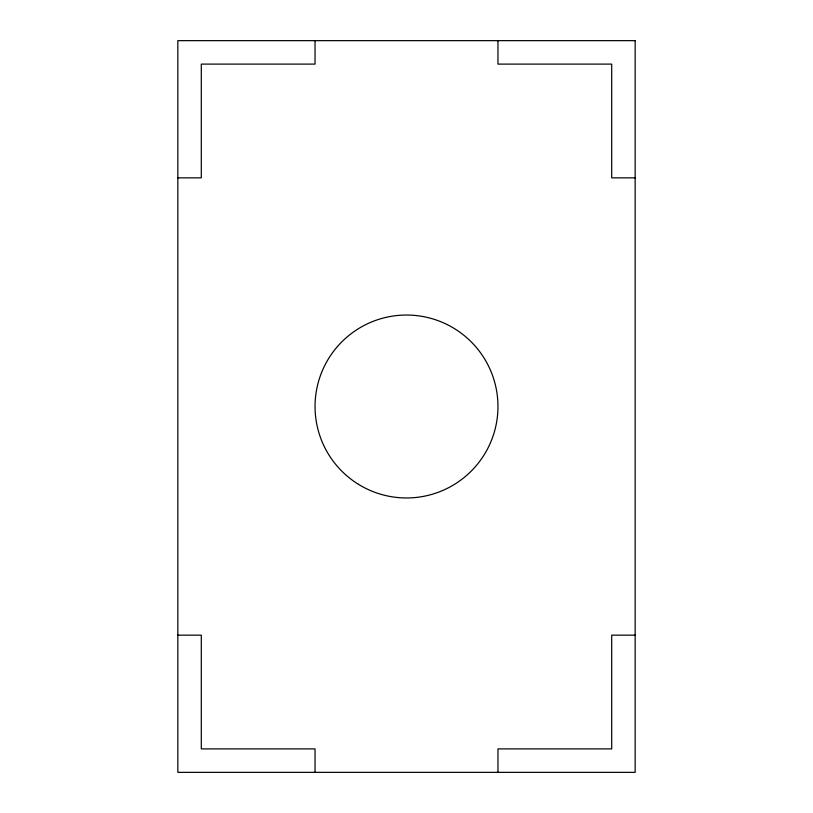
<?xml version="1.0" encoding="UTF-8"?>
<svg xmlns="http://www.w3.org/2000/svg" width="813" height="813" viewBox="0 0 813 813"><rect width="100%" height="100%" fill="white"/><g stroke="black" fill="none" stroke-linecap="round" stroke-linejoin="round"><path stroke-width="1.22" d="M177.844 177.844L201.299 177.844L201.299 64.105L315.038 64.105L315.038 40.65M635.156 177.844L611.701 177.844L611.701 64.105L497.963 64.105L497.963 40.65M177.844 635.156L201.299 635.156L201.299 748.895L315.038 748.895L315.038 772.35M635.156 635.156L611.701 635.156L611.701 748.895L497.963 748.895L497.963 772.35M635.156 40.65L177.844 40.65L177.844 772.35L635.156 772.35L635.156 40.65M358.442 484.314A91.463 91.463 0 0 0 497.922 409.213A91.463 91.463 0 0 0 363.137 325.972A91.463 91.463 0 0 0 358.442 484.314"/></g></svg>
